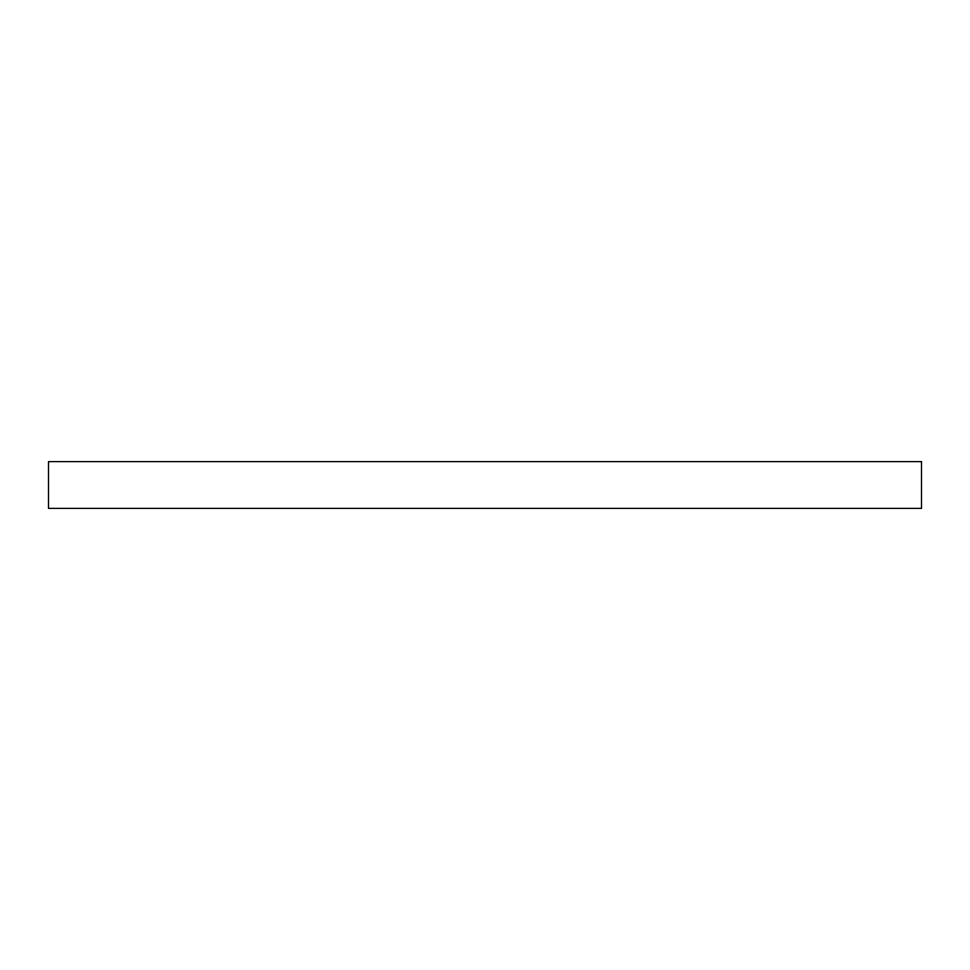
<?xml version="1.0" encoding="UTF-8"?>
<svg xmlns="http://www.w3.org/2000/svg" width="970" height="970" viewBox="0 0 970 970"><rect width="100%" height="100%" fill="white"/><g stroke="black" fill="none" stroke-linecap="round" stroke-linejoin="round"><path stroke-width="1.45" d="M921.5 461.611L48.5 461.611L48.5 508.389L921.5 508.389L921.5 461.611"/></g></svg>
